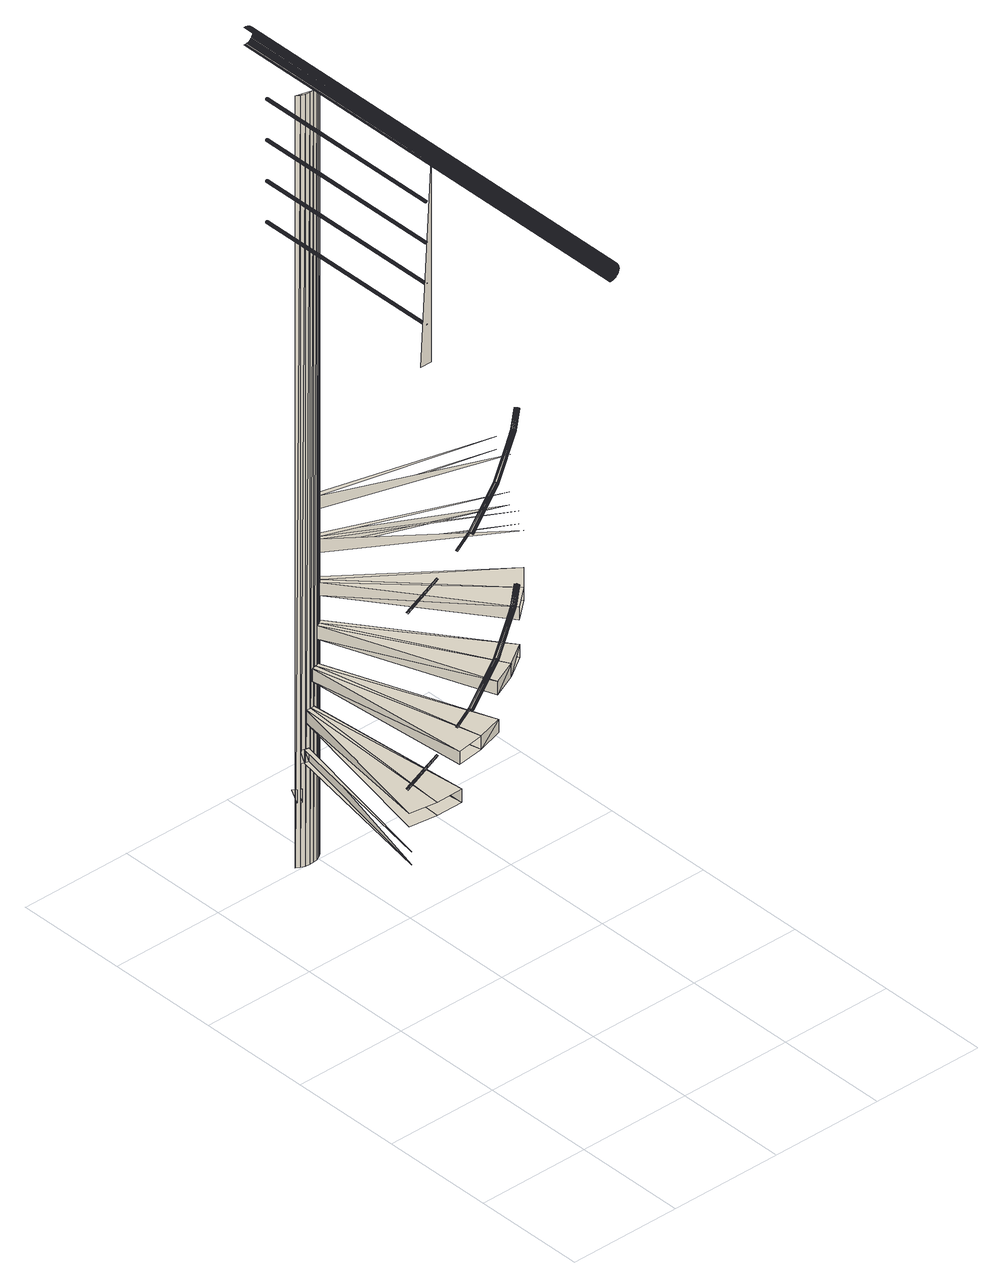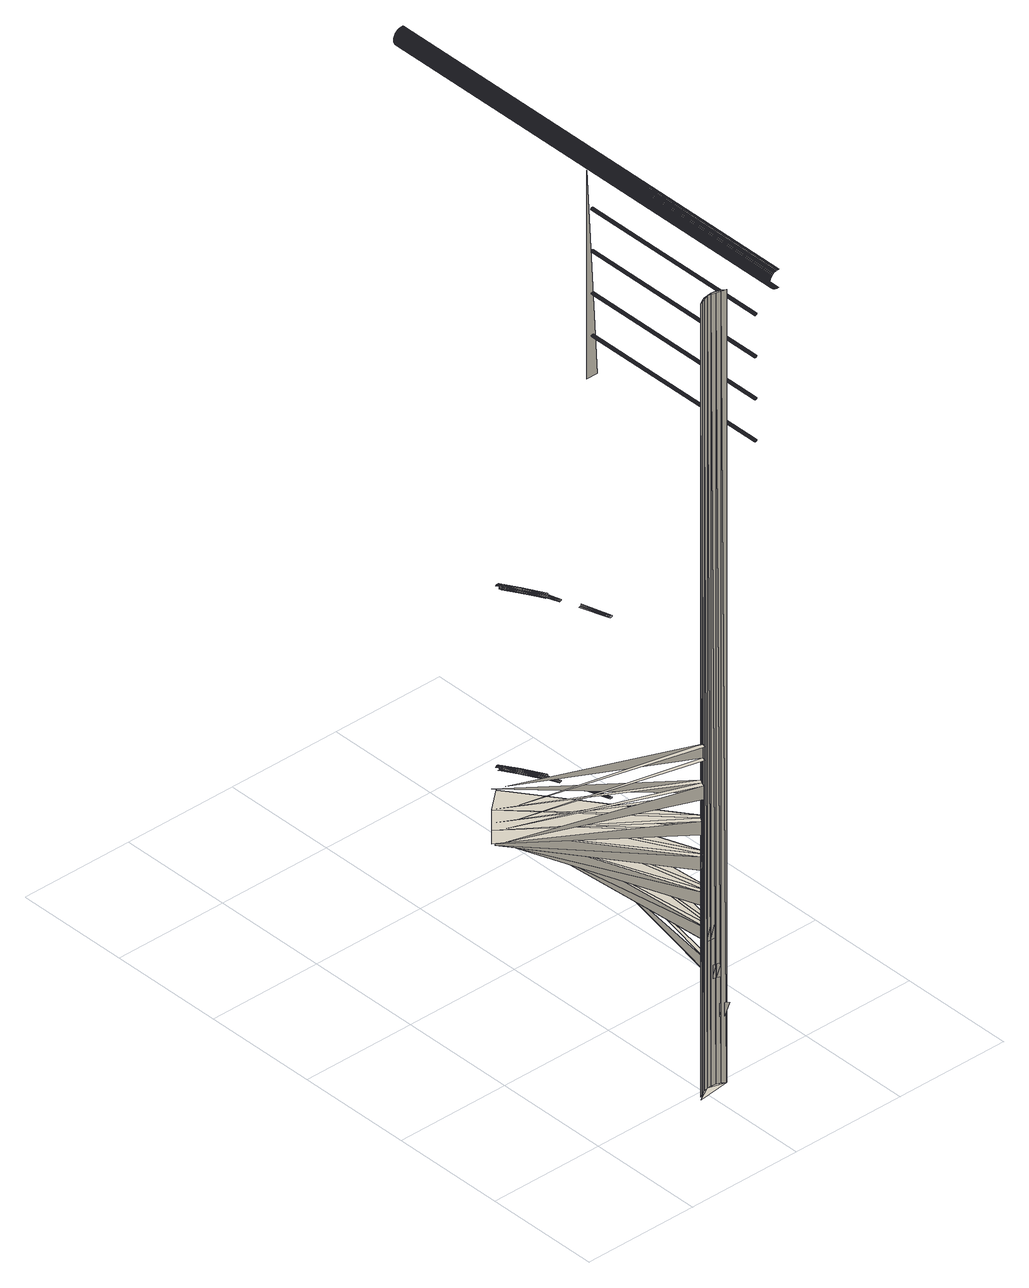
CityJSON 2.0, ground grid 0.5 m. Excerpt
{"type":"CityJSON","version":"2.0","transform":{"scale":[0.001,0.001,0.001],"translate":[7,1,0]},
"CityObjects":{
"building1":{"type":"Building","attributes":{"info":{"id":14502,"type":"IfcStair","GlobalId":"38a9vdh9bF5Qg28GWyHhlr","OwnerHistory":"#12","Name":"Wendeltreppe","ObjectPlacement":"#502","Representation":"#14498","Tag":"79A67A01-C95B-4209-86-9A-74983B65305C"},"psets":{"Pset_StairCommon":{"HandicapAccessible":{"id":14532,"class":"IfcPropertySingleValue","value":false,"value_type":"IfcBoolean"},"IsExternal":{"id":14533,"class":"IfcPropertySingleValue","value":false,"value_type":"IfcBoolean"},"FireExit":{"id":14534,"class":"IfcPropertySingleValue","value":true,"value_type":"IfcBoolean"},"id":14535},"AC_Pset_Name":{"Name":{"id":14544,"class":"IfcPropertySingleValue","value":"Wendeltreppe","value_type":"IfcLabel"},"id":14545},"ArchiCADProperties":{"Komplette Element-ID":{"id":14551,"class":"IfcPropertySingleValue","value":"Wendeltreppe","value_type":"IfcLabel"},"Kompakte Element-ID":{"id":14552,"class":"IfcPropertySingleValue","value":"Wendeltreppe","value_type":"IfcLabel"},"Name des Sachmerkmal-Objekts":{"id":14553,"class":"IfcPropertySingleValue","value_type":"IfcLabel"},"Ursprungsgeschoss":{"id":14554,"class":"IfcPropertySingleValue","value":"Erdgeschoss","value_type":"IfcLabel"},"Raumname":{"id":14555,"class":"IfcPropertySingleValue","value":"Wohnen","value_type":"IfcLabel"},"Raumnummer":{"id":14556,"class":"IfcPropertySingleValue","value":"5","value_type":"IfcLabel"},"Ebene":{"id":14557,"class":"IfcPropertySingleValue","value":"Treppen","value_type":"IfcLabel"},"Typ":{"id":14558,"class":"IfcPropertySingleValue","value":"Treppen","value_type":"IfcLabel"},"Geschützt":{"id":14559,"class":"IfcPropertySingleValue","value":false,"value_type":"IfcBoolean"},"Bibliothekselement-Name":{"id":14560,"class":"IfcPropertySingleValue","value":"Treppe_FZK-Haus","value_type":"IfcLabel"},"Baustoff / Mehrschichtiger Aufbau / Profil / Schraffur":{"id":14561,"class":"IfcPropertySingleValue","value":"Holz","value_type":"IfcLabel"},"Etikettentext":{"id":14562,"class":"IfcPropertySingleValue","value_type":"IfcLabel"},"Eindeutige ID":{"id":14563,"class":"IfcPropertySingleValue","value_type":"IfcLabel"},"Verknüpfte Änderungen":{"id":14564,"class":"IfcPropertySingleValue","value_type":"IfcLabel"},"Tragende Funktion":{"id":14565,"class":"IfcPropertySingleValue","value":"Nicht definiert","value_type":"IfcLabel"},"Lage":{"id":14566,"class":"IfcPropertySingleValue","value":"Nicht definiert","value_type":"IfcLabel"},"Element-Klassifizierung":{"id":14567,"class":"IfcPropertySingleValue","value":"Treppe","value_type":"IfcLabel"},"Umbau-Status":{"id":14568,"class":"IfcPropertySingleValue","value":"Bestand","value_type":"IfcLabel"},"Anzeigen auf Umbau-Filter":{"id":14569,"class":"IfcPropertySingleValue","value":"Alle relevanten Filter","value_type":"IfcLabel"},"ARCHICAD IFC ID":{"id":14570,"class":"IfcPropertySingleValue","value":"38a9vdh9bF5Qg28GWyHhlr","value_type":"IfcLabel"},"Externe IFC ID":{"id":14571,"class":"IfcPropertySingleValue","value_type":"IfcLabel"},"Drehwinkel":{"id":14572,"class":"IfcPropertySingleValue","value":210,"value_type":"IfcPlaneAngleMeasure"},"Oberfläche":{"id":14573,"class":"IfcPropertySingleValue","value":"Allgemein","value_type":"IfcLabel"},"id":14574},"AC_Pset_Treppe_FZK-Haus":{"2D Hotspots in 3D zeigen":{"id":14602,"class":"IfcPropertySingleValue","value":true,"value_type":"IfcBoolean"},"Geschoßabhängig":{"id":14603,"class":"IfcPropertySingleValue","value":true,"value_type":"IfcBoolean"},"     Kein Bruch im Gesch. oberhalb":{"id":14604,"class":"IfcPropertySingleValue","value":true,"value_type":"IfcBoolean"},"     Strichlinien oberhalb Bruch":{"id":14605,"class":"IfcPropertySingleValue","value":true,"value_type":"IfcBoolean"},"     Linientyp unter Einsetzgeschoß":{"id":14606,"class":"IfcPropertySingleValue","value":4,"value_type":"IfcReal"},"Symbol maßstabunabhängig":{"id":14607,"class":"IfcPropertySingleValue","value":false,"value_type":"IfcBoolean"},"     Trittlinien":{"id":14608,"class":"IfcPropertySingleValue","value":false,"value_type":"IfcBoolean"},"     Pfeil":{"id":14609,"class":"IfcPropertySingleValue","value":false,"value_type":"IfcBoolean"},"     Detail":{"id":14610,"class":"IfcPropertySingleValue","value":false,"value_type":"IfcBoolean"},"Pfeil Auf/Ab":{"id":14611,"class":"IfcPropertySingleValue","value":false,"value_type":"IfcBoolean"},"Stift Kontur":{"id":14612,"class":"IfcPropertySingleValue","value_type":"IfcLabel"},"Schraffurtyp":{"id":14613,"class":"IfcPropertySingleValue","value":"Leer","value_type":"IfcLabel"},"Schraffur-Stift (gs_fill_pen)":{"id":14614,"class":"IfcPropertySingleValue","value_type":"IfcLabel"},"Schraffurhintergrund-Stift (gs_back_pen)":{"id":14615,"class":"IfcPropertySingleValue","value_type":"IfcLabel"},"2D-Detaillierungsgrad":{"id":14616,"class":"IfcPropertySingleValue","value":"Maßstababhängig","value_type":"IfcLabel"},"Einfache/mittelmässige Modifizierung bei (iScaleChangeSM)":{"id":14617,"class":"IfcPropertySingleValue","value":999,"value_type":"IfcReal"},"Einfache/mittelmässige Modifizierung bei (gs_ScaleChangeSM)":{"id":14618,"class":"IfcPropertySingleValue","value":100,"value_type":"IfcReal"},"Mittelmässige/detaillierte Modifizierung bei (iScaleChangeMD)":{"id":14619,"class":"IfcPropertySingleValue","value":999,"value_type":"IfcReal"},"Mittelmässige/detaillierte Modifizierung bei (gs_ScaleChangeMD)":{"id":14620,"class":"IfcPropertySingleValue","value":50,"value_type":"IfcReal"},"2D-Symbol Typ":{"id":14621,"class":"IfcPropertySingleValue","value":"Typ 11","value_type":"IfcLabel"},"Symbol Gruppentyp":{"id":14622,"class":"IfcPropertySingleValue","value":6,"value_type":"IfcReal"},"Stift sichtbar Struktur-Linie":{"id":14623,"class":"IfcPropertySingleValue","value_type":"IfcLabel"},"Stift unsichtbar Struktur-Linie":{"id":14624,"class":"IfcPropertySingleValue","value_type":"IfcLabel"},"Linientyp sichtbare Struktur":{"id":14625,"class":"IfcPropertySingleValue","value":1,"value_type":"IfcReal"},"Linientyp unsichtbare Struktur":{"id":14626,"class":"IfcPropertySingleValue","value":4,"value_type":"IfcReal"},"Typ Bruchsymbol":{"id":14627,"class":"IfcPropertySingleValue","value":"Gerade","value_type":"IfcLabel"},"Hintergrund Schraffur-Typ":{"id":14628,"class":"IfcPropertySingleValue","value":"Leer","value_type":"IfcLabel"},"Schraffur-Stift (gs_bgf_front_pen)":{"id":14629,"class":"IfcPropertySingleValue","value_type":"IfcLabel"},"Schraffurhintergrund-Stift (gs_bgf_back_pen)":{"id":14630,"class":"IfcPropertySingleValue","value":"Transparent","value_type":"IfcLabel"},"Schraffur über Bruchlinie":{"id":14631,"class":"IfcPropertySingleValue","value":false,"value_type":"IfcBoolean"},"Lauflinie zeigen":{"id":14632,"class":"IfcPropertySingleValue","value":true,"value_type":"IfcBoolean"},"Lauflinie über Bruch zeigen":{"id":14633,"class":"IfcPropertySingleValue","value":true,"value_type":"IfcBoolean"},"Stift Lauflinie":{"id":14634,"class":"IfcPropertySingleValue","value_type":"IfcLabel"},"Lauflinietyp (gs_walkline_type)":{"id":14635,"class":"IfcPropertySingleValue","value":1,"value_type":"IfcReal"},"Lauflinietyp über Bruchlinie":{"id":14636,"class":"IfcPropertySingleValue","value":4,"value_type":"IfcReal"},"Symbol Lauflinie-Startpunkt (gs_StartEndStyle)":{"id":14637,"class":"IfcPropertySingleValue","value":"Typ 1","value_type":"IfcLabel"},"Schraffur-Stift (0-Kein) (gs_StartEndFillPen)":{"id":14638,"class":"IfcPropertySingleValue","value":"Transparent","value_type":"IfcLabel"},"Pfeil":{"id":14639,"class":"IfcPropertySingleValue","value":"Typ 3","value_type":"IfcLabel"},"Schraffur-Stift (0-Kein) (gs_ArrowFillPen)":{"id":14640,"class":"IfcPropertySingleValue","value_type":"IfcLabel"},"Schraffur-Stift oben (0-Kein)":{"id":14641,"class":"IfcPropertySingleValue","value_type":"IfcLabel"},"Nummerierung zeigen (gs_show_numbering)":{"id":14642,"class":"IfcPropertySingleValue","value":true,"value_type":"IfcBoolean"},"Beginnt von...":{"id":14643,"class":"IfcPropertySingleValue","value":1,"value_type":"IfcReal"},"Schriftgröße (mm) (gs_numb_text_size)":{"id":14644,"class":"IfcPropertySingleValue","value":1,"value_type":"IfcReal"},"Schriftgröße (Punkt) (gs_numb_text_size_pt)":{"id":14645,"class":"IfcPropertySingleValue","value":2.83,"value_type":"IfcReal"},"Ausrichtung (gs_numb_orient)":{"id":14646,"class":"IfcPropertySingleValue","value":"Lesbar","value_type":"IfcLabel"},"Text-Stift (gs_numb_text_pen)":{"id":14647,"class":"IfcPropertySingleValue","value_type":"IfcLabel"},"Text umklappen":{"id":14648,"class":"IfcPropertySingleValue","value":"Kein","value_type":"IfcLabel"},"Unten-Text":{"id":14649,"class":"IfcPropertySingleValue","value":"Ab","value_type":"IfcLabel"},"Schriftgröße (mm) (gs_updown_text_size)":{"id":14650,"class":"IfcPropertySingleValue","value":1,"value_type":"IfcReal"},"Schriftgröße (Punkt) (gs_updown_text_size_pt)":{"id":14651,"class":"IfcPropertySingleValue","value":2.83,"value_type":"IfcReal"},"Ausrichtung (gs_updown_orient)":{"id":14652,"class":"IfcPropertySingleValue","value":"Parallel mit Lauflinie","value_type":"IfcLabel"},"Text-Stift (gs_updown_text_pen)":{"id":14653,"class":"IfcPropertySingleValue","value_type":"IfcLabel"},"Text (gs_riserun_text)":{"id":14654,"class":"IfcPropertySingleValue","value":true,"value_type":"IfcBoolean"},"Format":{"id":14655,"class":"IfcPropertySingleValue","value":"Anzahl x Auftritt x Steigung","value_type":"IfcLabel"},"Eigener Text":{"id":14656,"class":"IfcPropertySingleValue","value":"Anwendertext","value_type":"IfcLabel"},"Steigung Text":{"id":14657,"class":"IfcPropertySingleValue","value":"STG","value_type":"IfcLabel"},"Schriftgröße (mm) (gs_riserun_text_size)":{"id":14658,"class":"IfcPropertySingleValue","value":1,"value_type":"IfcReal"},"Schriftgröße (Punkt) (gs_riserun_text_size_pt)":{"id":14659,"class":"IfcPropertySingleValue","value":2.83,"value_type":"IfcReal"},"Ausrichtung (gs_riserun_orient)":{"id":14660,"class":"IfcPropertySingleValue","value":"Lesbar","value_type":"IfcLabel"},"Text-Stift (gs_riserun_text_pen)":{"id":14661,"class":"IfcPropertySingleValue","value_type":"IfcLabel"},"Übernehme Projektpräferenzen":{"id":14662,"class":"IfcPropertySingleValue","value":true,"value_type":"IfcBoolean"},"Beschreibung (gs_description)":{"id":14663,"class":"IfcPropertySingleValue","value_type":"IfcLabel"},"Schriftgröße (mm) (gs_desc_text_size)":{"id":14664,"class":"IfcPropertySingleValue","value":1,"value_type":"IfcReal"},"Schriftgröße (Punkt) (gs_desc_text_size_pt)":{"id":14665,"class":"IfcPropertySingleValue","value":2.83,"value_type":"IfcReal"},"Text-Stift (gs_desc_text_pen)":{"id":14666,"class":"IfcPropertySingleValue","value_type":"IfcLabel"},"Schrifttyp":{"id":14667,"class":"IfcPropertySingleValue","value":"Arial","value_type":"IfcLabel"},"Handlauf im Grundriss zeigen":{"id":14668,"class":"IfcPropertySingleValue","value":true,"value_type":"IfcBoolean"},"Pfosten Symbol-Typ":{"id":14669,"class":"IfcPropertySingleValue","value":"Typ 1","value_type":"IfcLabel"},"Linientyp (gs_handrail_linetype)":{"id":14670,"class":"IfcPropertySingleValue","value":1,"value_type":"IfcReal"},"Stift Linie (gs_handrail_pen)":{"id":14671,"class":"IfcPropertySingleValue","value_type":"IfcLabel"},"Linientyp Pfosten":{"id":14672,"class":"IfcPropertySingleValue","value":1,"value_type":"IfcReal"},"Stift Pfosten":{"id":14673,"class":"IfcPropertySingleValue","value_type":"IfcLabel"},"Handlauf-Achsenlinie zeigen":{"id":14674,"class":"IfcPropertySingleValue","value":true,"value_type":"IfcBoolean"},"Linientyp (gs_rail_axis_linetype)":{"id":14675,"class":"IfcPropertySingleValue","value":1,"value_type":"IfcReal"},"Stift Linie (gs_rail_axis_pen)":{"id":14676,"class":"IfcPropertySingleValue","value_type":"IfcLabel"},"Wangen im Grundriss zeigen":{"id":14677,"class":"IfcPropertySingleValue","value":true,"value_type":"IfcBoolean"},"Plattenlinie":{"id":14678,"class":"IfcPropertySingleValue","value":1,"value_type":"IfcReal"},"Stift Platten":{"id":14679,"class":"IfcPropertySingleValue","value_type":"IfcLabel"},"Geschossabhängig":{"id":14680,"class":"IfcPropertySingleValue","value":true,"value_type":"IfcBoolean"},"Linientyp unter Ursprungsgeschoss":{"id":14681,"class":"IfcPropertySingleValue","value":4,"value_type":"IfcReal"},"Bruchlinie":{"id":14682,"class":"IfcPropertySingleValue","value":true,"value_type":"IfcBoolean"},"2D-unter Bruchsymbol zeigen":{"id":14683,"class":"IfcPropertySingleValue","value":true,"value_type":"IfcBoolean"},"2D-über Bruchsymbol zeigen":{"id":14684,"class":"IfcPropertySingleValue","value":true,"value_type":"IfcBoolean"},"Stufen zeigen":{"id":14685,"class":"IfcPropertySingleValue","value":true,"value_type":"IfcBoolean"},"Linientyp (gs_story_line_type)":{"id":14686,"class":"IfcPropertySingleValue","value":1,"value_type":"IfcReal"},"Stift Linie (gs_story_line_pen)":{"id":14687,"class":"IfcPropertySingleValue","value_type":"IfcLabel"},"Lauflinietyp (gs_story_walkline_type)":{"id":14688,"class":"IfcPropertySingleValue","value":1,"value_type":"IfcReal"},"Nummerierung zeigen (gs_story_shownum)":{"id":14689,"class":"IfcPropertySingleValue","value":true,"value_type":"IfcBoolean"},"3D Verdeckte Kanten und Drahtmodell Kontur (gs_structure_3dhidden_pen)":{"id":14690,"class":"IfcPropertySingleValue","value_type":"IfcLabel"},"Oben Oberflächenmaterial (gs_up_mat)":{"id":14691,"class":"IfcPropertySingleValue","value":"Anstrich","value_type":"IfcLabel"},"Oben Oberflächenmaterial (gs_up_mat_temp)":{"id":14692,"class":"IfcPropertySingleValue","value":"Anstrich","value_type":"IfcLabel"},"Unten Oberflächenmaterial (gs_bot_mat)":{"id":14693,"class":"IfcPropertySingleValue","value":"Anstrich","value_type":"IfcLabel"},"Unten Oberflächenmaterial (gs_bot_mat_temp)":{"id":14694,"class":"IfcPropertySingleValue","value":"Anstrich","value_type":"IfcLabel"},"Seite Oberflächenmaterial (gs_side_mat)":{"id":14695,"class":"IfcPropertySingleValue","value":"Anstrich","value_type":"IfcLabel"},"Seite Oberflächenmaterial (gs_side_mat_temp)":{"id":14696,"class":"IfcPropertySingleValue","value":"Anstrich","value_type":"IfcLabel"},"Setzstufe Oberflächenmaterial (gs_raiser_mat)":{"id":14697,"class":"IfcPropertySingleValue","value":"Anstrich","value_type":"IfcLabel"},"Setzstufe Oberflächenmaterial (gs_raiser_mat_temp)":{"id":14698,"class":"IfcPropertySingleValue","value":"Anstrich","value_type":"IfcLabel"},"Gleiche Oberflächenmaterialien (gs_link_mat)":{"id":14699,"class":"IfcPropertySingleValue","value":false,"value_type":"IfcBoolean"},"Schnitt-Schraffur (gs_sectfill_type)":{"id":14700,"class":"IfcPropertySingleValue","value":"IWF01-24,0-001","value_type":"IfcLabel"},"Schnittschraffur-Stift (gs_sectfill_pen)":{"id":14701,"class":"IfcPropertySingleValue","value_type":"IfcLabel"},"Schnittschraffurhintergrund-Stift (gs_sectfill_back_pen)":{"id":14702,"class":"IfcPropertySingleValue","value_type":"IfcLabel"},"3D Verdeckte Kanten und Drahtmodell Kontur (gs_tread_3dhidden_pen)":{"id":14703,"class":"IfcPropertySingleValue","value_type":"IfcLabel"},"Oben Oberflächenmaterial (gs_tr_up_mat)":{"id":14704,"class":"IfcPropertySingleValue","value":"Kiefer, glänzend","value_type":"IfcLabel"},"Oben Oberflächenmaterial (gs_tr_up_mat_temp)":{"id":14705,"class":"IfcPropertySingleValue","value":"Kiefer, glänzend","value_type":"IfcLabel"},"Front Oberflächenmaterial (gs_tr_front_mat)":{"id":14706,"class":"IfcPropertySingleValue","value":"Kiefer, glänzend","value_type":"IfcLabel"},"Front Oberflächenmaterial (gs_tr_front_mat_temp)":{"id":14707,"class":"IfcPropertySingleValue","value":"Kiefer, glänzend","value_type":"IfcLabel"},"Setzstufe Oberflächenmaterial (gs_tr_riser_mat)":{"id":14708,"class":"IfcPropertySingleValue","value":"Kiefer, glänzend","value_type":"IfcLabel"},"Setzstufe Oberflächenmaterial (gs_tr_riser_mat_temp)":{"id":14709,"class":"IfcPropertySingleValue","value":"Kiefer, glänzend","value_type":"IfcLabel"},"Gleiche Oberflächenmaterialien (gs_link_tr_mat)":{"id":14710,"class":"IfcPropertySingleValue","value":false,"value_type":"IfcBoolean"},"Schnitt-Schraffur (gs_tr_sectfill_type)":{"id":14711,"class":"IfcPropertySingleValue","value":"IWF01-24,0-001","value_type":"IfcLabel"},"Schnittschraffur-Stift (gs_tr_sectfill_pen)":{"id":14712,"class":"IfcPropertySingleValue","value_type":"IfcLabel"},"Schnittschraffurhintergrund-Stift (gs_tr_sectfill_back_pen)":{"id":14713,"class":"IfcPropertySingleValue","value_type":"IfcLabel"},"Strukturtyp":{"id":14714,"class":"IfcPropertySingleValue","value":1,"value_type":"IfcReal"},"Tragende Dicke":{"id":14715,"class":"IfcPropertySingleValue","value":0.1,"value_type":"IfcReal"},"Preis":{"id":14716,"class":"IfcPropertySingleValue","value":0,"value_type":"IfcReal"},"Hersteller":{"id":14717,"class":"IfcPropertySingleValue","value_type":"IfcLabel"},"Anmerkung":{"id":14718,"class":"IfcPropertySingleValue","value_type":"IfcLabel"},"Lage":{"id":14719,"class":"IfcPropertySingleValue","value_type":"IfcLabel"},"Accessoires":{"id":14720,"class":"IfcPropertySingleValue","value_type":"IfcLabel"},"Mindestschallschutz (gs_list_soundinsul)":{"id":14721,"class":"IfcPropertySingleValue","value_type":"IfcLabel"},"Gruppe (FM_Type)":{"id":14722,"class":"IfcPropertySingleValue","value":"Andere","value_type":"IfcLabel"},"Gruppe (iFMType)":{"id":14723,"class":"IfcPropertySingleValue","value":25,"value_type":"IfcReal"},"Inventarnummer":{"id":14724,"class":"IfcPropertySingleValue","value_type":"IfcLabel"},"Seriennummer":{"id":14725,"class":"IfcPropertySingleValue","value_type":"IfcLabel"},"Herstellungsjahr":{"id":14726,"class":"IfcPropertySingleValue","value_type":"IfcLabel"},"Gewicht":{"id":14727,"class":"IfcPropertySingleValue","value":0,"value_type":"IfcReal"},"Gewichteinheit":{"id":14728,"class":"IfcPropertySingleValue","value":"kg","value_type":"IfcLabel"},"Anzahl Geschosse":{"id":14729,"class":"IfcPropertySingleValue","value":0,"value_type":"IfcReal"},"Anzahl Zwischenpodeste":{"id":14730,"class":"IfcPropertySingleValue","value":0,"value_type":"IfcReal"},"Niveauhöhe":{"id":14731,"class":"IfcPropertySingleValue","value":0,"value_type":"IfcReal"},"Lichtraum":{"id":14732,"class":"IfcPropertySingleValue","value":0,"value_type":"IfcReal"},"Tragende Konstruktion":{"id":14733,"class":"IfcPropertySingleValue","value_type":"IfcLabel"},"Tragekapazität":{"id":14734,"class":"IfcPropertySingleValue","value":0,"value_type":"IfcReal"},"Rauchfreies Treppenhaus":{"id":14735,"class":"IfcPropertySingleValue","value":false,"value_type":"IfcBoolean"},"Stufenlänge":{"id":14736,"class":"IfcPropertySingleValue","value":0,"value_type":"IfcReal"},"Material Treppenstufe":{"id":14737,"class":"IfcPropertySingleValue","value_type":"IfcLabel"},"Material Geländer":{"id":14738,"class":"IfcPropertySingleValue","value_type":"IfcLabel"},"Material Griff":{"id":14739,"class":"IfcPropertySingleValue","value_type":"IfcLabel"},"Frei definierbar 1":{"id":14740,"class":"IfcPropertySingleValue","value_type":"IfcLabel"},"Frei definierbar 2":{"id":14741,"class":"IfcPropertySingleValue","value_type":"IfcLabel"},"Frei definierbar 3":{"id":14742,"class":"IfcPropertySingleValue","value_type":"IfcLabel"},"Frei definierbar 4":{"id":14743,"class":"IfcPropertySingleValue","value_type":"IfcLabel"},"Frei definierbar 5":{"id":14744,"class":"IfcPropertySingleValue","value_type":"IfcLabel"},"Anzahl Auftritt":{"id":14745,"class":"IfcPropertySingleValue","value_type":"IfcLabel"},"Steigungsverhältnis":{"id":14746,"class":"IfcPropertySingleValue","value_type":"IfcLabel"},"Personenanzahl":{"id":14747,"class":"IfcPropertySingleValue","value_type":"IfcLabel"},"Nutzbare lichte Breite Wert":{"id":14748,"class":"IfcPropertySingleValue","value_type":"IfcLabel"},"Nutzbare lichte Breite":{"id":14749,"class":"IfcPropertySingleValue","value_type":"IfcLabel"},"Höhe von Wert":{"id":14750,"class":"IfcPropertySingleValue","value_type":"IfcLabel"},"Höhe von":{"id":14751,"class":"IfcPropertySingleValue","value_type":"IfcLabel"},"Höhe bis Wert":{"id":14752,"class":"IfcPropertySingleValue","value_type":"IfcLabel"},"Höhe bis":{"id":14753,"class":"IfcPropertySingleValue","value_type":"IfcLabel"},"Konstruktion (gs_onorm_construction)":{"id":14754,"class":"IfcPropertySingleValue","value_type":"IfcLabel"},"Mindestschallschutz (gs_onorm_soundinsul)":{"id":14755,"class":"IfcPropertySingleValue","value_type":"IfcLabel"},"Material 1":{"id":14756,"class":"IfcPropertySingleValue","value_type":"IfcLabel"},"Belag 1 Wert":{"id":14757,"class":"IfcPropertySingleValue","value_type":"IfcLabel"},"Belag 1":{"id":14758,"class":"IfcPropertySingleValue","value_type":"IfcLabel"},"Zusatzinformation 1":{"id":14759,"class":"IfcPropertySingleValue","value_type":"IfcLabel"},"Zusatzinformation 2":{"id":14760,"class":"IfcPropertySingleValue","value_type":"IfcLabel"},"AKS-Nummer":{"id":14761,"class":"IfcPropertySingleValue","value_type":"IfcLabel"},"Produkt":{"id":14762,"class":"IfcPropertySingleValue","value_type":"IfcLabel"},"Sammlung der Spezifikations-ID":{"id":14763,"class":"IfcPropertySingleValue","value_type":"IfcLabel"},"Beschreibung (gs_onorm_description)":{"id":14764,"class":"IfcPropertySingleValue","value_type":"IfcLabel"},"Anzahl":{"id":14765,"class":"IfcPropertySingleValue","value_type":"IfcLabel"},"ID-Nummer":{"id":14766,"class":"IfcPropertySingleValue","value_type":"IfcLabel"},"Datum Aufnahme":{"id":14767,"class":"IfcPropertySingleValue","value_type":"IfcLabel"},"Datum Änderung":{"id":14768,"class":"IfcPropertySingleValue","value_type":"IfcLabel"},"Zu Raum ID":{"id":14769,"class":"IfcPropertySingleValue","value_type":"IfcLabel"},"Konstruktion (ifc_StairType)":{"id":14770,"class":"IfcPropertySingleValue","value":0,"value_type":"IfcReal"},"Anzahl der Steigungen":{"id":14771,"class":"IfcPropertySingleValue","value":0,"value_type":"IfcReal"},"Anzahl der Auftritte":{"id":14772,"class":"IfcPropertySingleValue","value":0,"value_type":"IfcReal"},"id":14773},"ArchiCADQuantities":{"Höhenangabe zum Projekt-Nullpunkt":{"id":14949,"class":"IfcQuantityLength","value":0},"Höhe zu Geschoss":{"id":14950,"class":"IfcQuantityLength","value":0},"Oberflächenbereich":{"id":14951,"class":"IfcQuantityArea","value":7.69},"Netto-Volumen":{"id":14952,"class":"IfcQuantityVolume","value":0.208},"Fläche":{"id":14953,"class":"IfcQuantityArea","value":1},"Höhe (Z Größe)":{"id":14954,"class":"IfcQuantityLength","value":2},"Länge (A)":{"id":14955,"class":"IfcQuantityLength","value":1},"Volumen":{"id":14956,"class":"IfcQuantityVolume","value":0.208},"Breite (B)":{"id":14957,"class":"IfcQuantityLength","value":1},"id":14958},"AC_Equantity_Treppe_FZK-Haus":{"Höhe":{"id":14963,"class":"IfcQuantityLength","value":2},"Untere Ebene":{"id":14964,"class":"IfcQuantityLength","value":1},"Obere Ebene":{"id":14965,"class":"IfcQuantityLength","value":0},"Symbolgröße":{"id":14966,"class":"IfcQuantityLength","value":0.1},"- (gs_ArrowWidth)":{"id":14967,"class":"IfcQuantityLength","value":0.4},"- (gs_BegSymbWidth)":{"id":14968,"class":"IfcQuantityLength","value":0.2},"Steigungshöhe":{"id":14969,"class":"IfcQuantityLength","value":0},"Stufenlänge":{"id":14970,"class":"IfcQuantityLength","value":0},"id":14971}}},"geometry":[{"type":"MultiSurface","lod":"2","boundaries":[[[0,1,2]],[[3,4,5]],[[0,6,7]],[[8,9,5]],[[6,10,11]],[[12,13,8]],[[14,15,10]],[[16,12,17]],[[18,19,20]],[[21,22,23]],[[21,23,20]],[[24,18,25]],[[22,26,27]],[[28,29,30]],[[31,32,33]],[[34,35,36]],[[37,38,39]],[[35,40,41]],[[39,42,43]],[[29,31,33]],[[44,41,45]],[[46,43,47]],[[34,36,48]],[[37,49,38]],[[34,40,35]],[[42,39,38]],[[40,45,41]],[[47,43,42]],[[50,44,45]],[[46,47,51]],[[52,53,54]],[[18,20,25]],[[22,27,23]],[[55,26,24]],[[56,54,53]],[[52,57,58]],[[59,60,61]],[[52,58,53]],[[62,63,64]],[[26,55,27]],[[24,25,65]],[[62,64,66]],[[60,67,61]],[[68,69,70]],[[71,72,73]],[[70,74,75]],[[76,71,77]],[[78,79,68]],[[72,80,81]],[[48,75,82]],[[83,49,76]],[[60,84,67]],[[85,66,64]],[[86,63,62]],[[55,24,65]],[[34,48,87]],[[88,38,49]],[[89,32,90]],[[34,91,40]],[[38,92,42]],[[86,62,66]],[[40,93,45]],[[42,94,47]],[[89,30,32]],[[95,96,97]],[[98,99,100]],[[101,50,45]],[[47,102,51]],[[96,103,104]],[[105,100,106]],[[107,108,50]],[[51,109,110]],[[111,103,112]],[[113,114,106]],[[86,66,85]],[[115,112,108]],[[110,116,113]],[[33,32,30]],[[117,85,64]],[[86,118,63]],[[85,119,86]],[[33,30,29]],[[25,20,23]],[[85,120,119]],[[25,23,27]],[[117,120,85]],[[86,119,118]],[[56,53,121]],[[57,122,58]],[[120,118,119]],[[65,25,27]],[[56,123,57]],[[120,117,118]],[[65,27,55]],[[121,53,58]],[[74,70,69]],[[71,73,77]],[[76,77,83]],[[82,75,74]],[[124,117,64]],[[69,68,79]],[[72,81,73]],[[48,82,87]],[[83,88,49]],[[79,78,125]],[[80,126,81]],[[87,91,34]],[[38,88,92]],[[117,127,118]],[[121,58,122]],[[125,128,129]],[[126,130,131]],[[91,93,40]],[[42,92,94]],[[132,133,131]],[[134,129,135]],[[93,101,45]],[[102,47,94]],[[97,134,95]],[[99,98,133]],[[101,107,50]],[[109,51,102]],[[136,56,121]],[[57,123,122]],[[117,137,127]],[[105,98,100]],[[96,104,97]],[[107,115,108]],[[116,110,109]],[[105,106,114]],[[111,104,103]],[[115,111,112]],[[114,113,116]],[[138,121,122]],[[138,122,139]],[[118,127,140]],[[137,141,127]],[[142,143,144]],[[124,137,117]],[[137,145,141]],[[56,136,123]],[[142,144,146]],[[147,144,143]],[[148,145,137]],[[127,141,140]],[[136,121,138]],[[123,139,122]],[[145,140,141]],[[139,136,138]],[[149,142,146]],[[147,143,150]],[[145,148,140]],[[139,123,136]],[[151,143,142]],[[152,146,144]],[[151,150,143]],[[147,152,144]],[[150,152,147]],[[74,153,82]],[[83,77,154]],[[155,87,82]],[[88,83,156]],[[77,73,157]],[[69,158,74]],[[159,91,87]],[[160,92,88]],[[79,161,69]],[[73,81,162]],[[163,93,91]],[[164,94,92]],[[79,125,165]],[[166,81,126]],[[167,101,93]],[[94,168,102]],[[129,169,125]],[[126,131,170]],[[107,101,171]],[[172,109,102]],[[173,131,133]],[[129,134,174]],[[109,175,116]],[[176,115,107]],[[177,133,98]],[[134,97,178]],[[179,111,115]],[[116,180,114]],[[97,104,181]],[[182,98,105]],[[183,104,111]],[[114,184,105]],[[185,186,187]],[[188,142,149]],[[189,190,146]],[[190,188,149]],[[150,151,152]],[[155,82,153]],[[83,154,156]],[[87,155,159]],[[156,160,88]],[[153,74,158]],[[77,157,154]],[[159,163,91]],[[92,160,164]],[[69,161,158]],[[162,157,73]],[[163,167,93]],[[94,164,168]],[[165,161,79]],[[81,166,162]],[[167,171,101]],[[172,102,168]],[[191,187,192]],[[193,194,186]],[[165,125,169]],[[126,170,166]],[[171,176,107]],[[109,172,175]],[[174,169,129]],[[173,170,131]],[[188,151,142]],[[152,189,146]],[[115,176,179]],[[175,180,116]],[[133,177,173]],[[178,174,134]],[[179,183,111]],[[184,114,180]],[[182,177,98]],[[97,181,178]],[[182,105,184]],[[183,181,104]],[[185,187,195]],[[196,197,198]],[[199,200,194]],[[201,192,202]],[[190,189,188]],[[200,201,202]],[[151,189,152]],[[159,155,203]],[[160,156,204]],[[153,205,155]],[[156,154,206]],[[159,207,163]],[[160,208,164]],[[154,157,209]],[[158,210,153]],[[211,167,163]],[[164,212,168]],[[213,158,161]],[[157,162,214]],[[215,172,168]],[[171,167,216]],[[217,162,166]],[[161,165,218]],[[191,195,187]],[[185,193,186]],[[176,171,219]],[[220,175,172]],[[165,169,221]],[[222,166,170]],[[223,179,176]],[[180,175,224]],[[225,198,226]],[[227,228,197]],[[180,229,184]],[[230,183,179]],[[231,181,183]],[[232,233,234]],[[235,236,228]],[[237,226,238]],[[236,237,238]],[[239,234,240]],[[233,241,242]],[[201,191,192]],[[193,199,194]]]}]},
"building2":{"type":"Building","attributes":{"info":{"id":49831,"type":"IfcRailing","GlobalId":"0o5vgCKyTBzO5$QJcI2YDP","OwnerHistory":"#12","ObjectPlacement":"#40768","Representation":"#49827","Tag":"00000000-0000-0000-00-00-000000000000","PredefinedType":"HANDRAIL"},"psets":{"AC_Pset_Name":{"Name":{"id":49836,"class":"IfcPropertySingleValue","value_type":"IfcLabel"},"id":49837},"ArchiCADProperties":{"Komplette Element-ID":{"id":49844,"class":"IfcPropertySingleValue","value":"Gelaender-1","value_type":"IfcLabel"},"Kompakte Element-ID":{"id":49845,"class":"IfcPropertySingleValue","value":"Gelaender-1","value_type":"IfcLabel"},"Name des Sachmerkmal-Objekts":{"id":49846,"class":"IfcPropertySingleValue","value_type":"IfcLabel"},"Ursprungsgeschoss":{"id":49847,"class":"IfcPropertySingleValue","value":"Dachgeschoss","value_type":"IfcLabel"},"Raumname":{"id":49848,"class":"IfcPropertySingleValue","value":"Galerie","value_type":"IfcLabel"},"Raumnummer":{"id":49849,"class":"IfcPropertySingleValue","value":"7","value_type":"IfcLabel"},"Ebene":{"id":49850,"class":"IfcPropertySingleValue","value":"Gelaender","value_type":"IfcLabel"},"Typ":{"id":49851,"class":"IfcPropertySingleValue","value":"Objekt","value_type":"IfcLabel"},"Geschützt":{"id":49852,"class":"IfcPropertySingleValue","value":false,"value_type":"IfcBoolean"},"Bibliothekselement-Name":{"id":49853,"class":"IfcPropertySingleValue","value":"Geländer_horizontal 13","value_type":"IfcLabel"},"Baustoff / Mehrschichtiger Aufbau / Profil / Schraffur":{"id":49854,"class":"IfcPropertySingleValue","value":"Solid","value_type":"IfcLabel"},"Etikettentext":{"id":49855,"class":"IfcPropertySingleValue","value_type":"IfcLabel"},"Eindeutige ID":{"id":49856,"class":"IfcPropertySingleValue","value_type":"IfcLabel"},"Verknüpfte Änderungen":{"id":49857,"class":"IfcPropertySingleValue","value_type":"IfcLabel"},"Tragende Funktion":{"id":49858,"class":"IfcPropertySingleValue","value":"Nicht definiert","value_type":"IfcLabel"},"Lage":{"id":49859,"class":"IfcPropertySingleValue","value":"Nicht definiert","value_type":"IfcLabel"},"Element-Klassifizierung":{"id":49860,"class":"IfcPropertySingleValue","value":"Geländer","value_type":"IfcLabel"},"Umbau-Status":{"id":49861,"class":"IfcPropertySingleValue","value":"Bestand","value_type":"IfcLabel"},"Anzeigen auf Umbau-Filter":{"id":49862,"class":"IfcPropertySingleValue","value":"Alle relevanten Filter","value_type":"IfcLabel"},"ARCHICAD IFC ID":{"id":49863,"class":"IfcPropertySingleValue","value":"0o5vgCKyTBzO5$QJcI2YDP","value_type":"IfcLabel"},"Externe IFC ID":{"id":49864,"class":"IfcPropertySingleValue","value_type":"IfcLabel"},"Drehwinkel":{"id":49865,"class":"IfcPropertySingleValue","value":270,"value_type":"IfcPlaneAngleMeasure"},"Oberfläche":{"id":49866,"class":"IfcPropertySingleValue","value":"Allgemein","value_type":"IfcLabel"},"id":49867},"AC_Pset_Geländer_horizontal_13":{"3D":{"id":49895,"class":"IfcPropertySingleValue","value":"Detailiert","value_type":"IfcLabel"},"Anzahl_Rohre":{"id":49896,"class":"IfcPropertySingleValue","value":4,"value_type":"IfcReal"},"Position":{"id":49897,"class":"IfcPropertySingleValue","value":"Zwischen Pfosten","value_type":"IfcLabel"},"Anzahl_Pfosten":{"id":49898,"class":"IfcPropertySingleValue","value":3,"value_type":"IfcReal"},"Auflösung":{"id":49899,"class":"IfcPropertySingleValue","value":36,"value_type":"IfcReal"},"Schattenwurf":{"id":49900,"class":"IfcPropertySingleValue","value":true,"value_type":"IfcBoolean"},"Show 2D Hotspots in 3D":{"id":49901,"class":"IfcPropertySingleValue","value":true,"value_type":"IfcBoolean"},"Stift Kontur":{"id":49902,"class":"IfcPropertySingleValue","value_type":"IfcLabel"},"Ausfüllmuster":{"id":49903,"class":"IfcPropertySingleValue","value":"Leer","value_type":"IfcLabel"},"Stift Schraffur":{"id":49904,"class":"IfcPropertySingleValue","value_type":"IfcLabel"},"Stift Hintergrundschraffur":{"id":49905,"class":"IfcPropertySingleValue","value_type":"IfcLabel"},"Handlauf (hamat)":{"id":49906,"class":"IfcPropertySingleValue","value":"Zink","value_type":"IfcLabel"},"Rohre (bamat)":{"id":49907,"class":"IfcPropertySingleValue","value":"Zink","value_type":"IfcLabel"},"Pfosten (pomat)":{"id":49908,"class":"IfcPropertySingleValue","value":"Zink","value_type":"IfcLabel"},"Preis":{"id":49909,"class":"IfcPropertySingleValue","value":0,"value_type":"IfcReal"},"Hersteller":{"id":49910,"class":"IfcPropertySingleValue","value_type":"IfcLabel"},"Anmerkung":{"id":49911,"class":"IfcPropertySingleValue","value_type":"IfcLabel"},"Lage":{"id":49912,"class":"IfcPropertySingleValue","value_type":"IfcLabel"},"Accessoires":{"id":49913,"class":"IfcPropertySingleValue","value_type":"IfcLabel"},"Gruppe (FM_Type)":{"id":49914,"class":"IfcPropertySingleValue","value":"Andere","value_type":"IfcLabel"},"Gruppe (iFMType)":{"id":49915,"class":"IfcPropertySingleValue","value":25,"value_type":"IfcReal"},"Inventarnummer":{"id":49916,"class":"IfcPropertySingleValue","value_type":"IfcLabel"},"Seriennummer":{"id":49917,"class":"IfcPropertySingleValue","value_type":"IfcLabel"},"Herstellungsjahr":{"id":49918,"class":"IfcPropertySingleValue","value_type":"IfcLabel"},"Gewicht":{"id":49919,"class":"IfcPropertySingleValue","value":0,"value_type":"IfcReal"},"Gewichteinheit":{"id":49920,"class":"IfcPropertySingleValue","value":"kg","value_type":"IfcLabel"},"Frei definierbar 1":{"id":49921,"class":"IfcPropertySingleValue","value_type":"IfcLabel"},"Frei definierbar 2":{"id":49922,"class":"IfcPropertySingleValue","value_type":"IfcLabel"},"Frei definierbar 3":{"id":49923,"class":"IfcPropertySingleValue","value_type":"IfcLabel"},"Frei definierbar 4":{"id":49924,"class":"IfcPropertySingleValue","value_type":"IfcLabel"},"Frei definierbar 5":{"id":49925,"class":"IfcPropertySingleValue","value_type":"IfcLabel"},"id":49926},"ArchiCADQuantities":{"Höhenangabe zum Projekt-Nullpunkt":{"id":49962,"class":"IfcQuantityLength","value":2.7},"Höhe zu Geschoss":{"id":49963,"class":"IfcQuantityLength","value":0},"Oberflächenbereich":{"id":49964,"class":"IfcQuantityArea","value":1.12},"Netto-Volumen":{"id":49965,"class":"IfcQuantityVolume","value":0.0134},"Fläche":{"id":49966,"class":"IfcQuantityArea","value":2},"Höhe (Z Größe)":{"id":49967,"class":"IfcQuantityLength","value":1},"Länge (A)":{"id":49968,"class":"IfcQuantityLength","value":2},"Volumen":{"id":49969,"class":"IfcQuantityVolume","value":0.0134},"Breite (B)":{"id":49970,"class":"IfcQuantityLength","value":1},"id":49971},"AC_Equantity_Geländer_horizontal_13":{"Height":{"id":49976,"class":"IfcQuantityLength","value":1},"Höhenunterschied":{"id":49977,"class":"IfcQuantityLength","value":0},"Durchmesser_Handlauf":{"id":49978,"class":"IfcQuantityLength","value":0.08},"Auskragung_Handlauf":{"id":49979,"class":"IfcQuantityLength","value":0.1},"Durchmesser_Rohre":{"id":49980,"class":"IfcQuantityLength","value":0.01},"Pfostenbreite":{"id":49981,"class":"IfcQuantityLength","value":0.02},"Pfostentiefe":{"id":49982,"class":"IfcQuantityLength","value":0.05},"Untere Ebene":{"id":49983,"class":"IfcQuantityLength","value":1},"Obere Ebene":{"id":49984,"class":"IfcQuantityLength","value":0},"id":49985}}},"geometry":[{"type":"MultiSurface","lod":"2","boundaries":[[[243,244,245]],[[246,247,248]],[[246,243,247]],[[249,250,251]],[[252,253,254]],[[252,249,253]],[[255,256,257]],[[258,259,260]],[[258,255,259]],[[261,262,263]],[[264,265,266]],[[243,245,267]],[[248,247,268]],[[249,251,269]],[[254,253,270]],[[255,257,271]],[[260,259,272]],[[265,261,273]],[[247,243,274]],[[253,249,275]],[[259,255,276]],[[277,278,279]],[[280,281,282]],[[283,284,285]],[[286,287,288]],[[289,290,291]],[[292,293,294]],[[295,296,297]],[[298,299,300]],[[301,302,303]],[[281,304,305]],[[284,306,307]],[[287,308,309]],[[290,310,311]],[[312,292,313]],[[314,295,315]],[[316,298,317]],[[318,301,319]],[[304,320,321]],[[306,322,323]],[[308,324,325]],[[310,326,327]],[[328,312,329]],[[330,314,331]],[[332,316,333]],[[334,318,335]],[[320,336,337]],[[322,338,339]],[[324,340,341]],[[326,342,343]],[[344,328,345]],[[346,330,347]],[[348,332,349]],[[350,334,351]],[[336,352,353]],[[338,354,355]],[[340,356,357]],[[342,358,359]],[[360,361,344]],[[362,363,346]],[[364,365,348]],[[366,367,350]],[[368,352,369]],[[370,354,371]],[[372,356,373]],[[374,358,375]],[[376,377,361]],[[378,379,363]],[[380,381,365]],[[382,383,367]],[[384,369,385]],[[386,371,387]],[[388,373,389]],[[390,375,391]],[[392,393,377]],[[394,395,379]],[[396,397,381]],[[398,399,383]],[[400,385,401]],[[402,387,403]],[[404,389,405]],[[406,391,407]],[[408,409,393]],[[410,411,395]],[[412,413,397]],[[414,415,399]],[[416,401,417]],[[418,403,419]],[[420,405,421]],[[422,407,423]],[[424,425,409]],[[426,427,411]],[[428,429,413]],[[430,431,415]],[[432,417,433]],[[434,419,435]],[[436,421,437]],[[438,423,439]],[[440,441,425]],[[442,443,427]],[[444,445,429]],[[446,447,431]],[[448,433,449]],[[450,435,451]],[[452,437,453]],[[454,439,455]],[[456,457,441]],[[458,459,443]],[[460,461,445]],[[462,463,447]],[[464,449,465]],[[466,451,467]],[[468,453,469]],[[470,455,471]],[[472,473,457]],[[474,475,459]],[[476,477,461]],[[478,479,463]],[[480,465,481]],[[482,467,483]],[[484,469,485]],[[486,471,487]],[[488,489,473]],[[490,491,475]],[[492,493,477]],[[494,495,479]],[[496,481,497]],[[498,483,499]],[[500,485,501]],[[502,487,503]],[[504,489,505]],[[506,491,507]],[[508,493,509]],[[510,495,511]],[[497,512,513]],[[499,514,515]],[[501,516,517]],[[503,518,519]],[[520,504,521]],[[244,506,522]],[[250,508,523]],[[256,510,524]],[[512,525,526]],[[514,246,527]],[[516,252,528]],[[518,258,529]],[[262,520,530]],[[245,244,531]],[[251,250,532]],[[257,256,533]],[[525,264,534]],[[246,248,535]],[[252,254,536]],[[258,260,537]],[[263,262,538]],[[267,245,539]],[[269,251,540]],[[271,257,541]],[[264,266,542]],[[248,268,543]],[[254,270,544]],[[260,272,545]],[[261,263,546]],[[243,267,547]],[[249,269,548]],[[255,271,549]],[[266,265,550]],[[268,247,551]],[[270,253,552]],[[272,259,553]],[[265,273,554]],[[273,261,555]],[[247,274,556]],[[274,243,557]],[[253,275,558]],[[275,249,559]],[[259,276,560]],[[276,255,561]],[[562,563,564]],[[565,566,567]],[[568,562,569]],[[566,570,571]],[[572,568,573]],[[570,574,575]],[[576,572,577]],[[574,578,579]],[[580,576,581]],[[578,582,583]],[[584,580,585]],[[582,586,587]],[[588,584,589]],[[586,590,591]],[[592,588,593]],[[590,594,595]],[[596,592,597]],[[594,598,599]],[[600,596,601]],[[598,602,603]],[[604,600,605]],[[602,606,607]],[[608,604,609]],[[606,610,611]],[[612,608,613]],[[610,614,615]],[[616,612,617]],[[614,618,619]],[[620,616,621]],[[618,622,623]],[[624,620,625]],[[622,626,627]],[[628,629,624]],[[630,626,631]],[[632,633,629]],[[634,631,635]],[[636,637,633]],[[638,635,639]],[[640,641,637]],[[642,639,643]],[[644,645,641]],[[646,643,647]],[[648,649,645]],[[650,647,651]],[[652,653,649]],[[654,651,655]],[[656,657,653]],[[658,655,659]],[[660,661,657]],[[662,659,663]],[[664,665,661]],[[666,663,667]],[[668,669,665]],[[670,667,671]],[[672,673,669]],[[674,671,675]],[[676,677,673]],[[678,675,677]],[[289,291,679]],[[293,680,294]],[[296,681,297]],[[299,682,300]],[[302,679,303]],[[281,305,282]],[[284,307,285]],[[287,309,288]],[[290,311,291]],[[292,294,313]],[[295,297,315]],[[298,300,317]],[[301,303,319]],[[304,321,305]],[[306,323,307]],[[308,325,309]],[[310,327,311]],[[312,313,329]],[[314,315,331]],[[316,317,333]],[[318,319,335]],[[320,337,321]],[[322,339,323]],[[324,341,325]],[[326,343,327]],[[328,329,345]],[[330,331,347]],[[332,333,349]],[[334,335,351]],[[336,353,337]],[[338,355,339]],[[340,357,341]],[[342,359,343]],[[344,345,360]],[[346,347,362]],[[348,349,364]],[[350,351,366]],[[368,353,352]],[[370,355,354]],[[372,357,356]],[[374,359,358]],[[360,376,361]],[[362,378,363]],[[364,380,365]],[[366,382,367]],[[384,368,369]],[[386,370,371]],[[388,372,373]],[[390,374,375]],[[376,392,377]],[[378,394,379]],[[380,396,381]],[[382,398,383]],[[400,384,385]],[[402,386,387]],[[404,388,389]],[[406,390,391]],[[392,408,393]],[[394,410,395]],[[396,412,397]],[[398,414,399]],[[416,400,401]],[[418,402,403]],[[420,404,405]],[[422,406,407]],[[408,424,409]],[[410,426,411]],[[412,428,413]],[[414,430,415]],[[432,416,417]],[[434,418,419]],[[436,420,421]],[[438,422,423]],[[424,440,425]],[[426,442,427]],[[428,444,429]],[[430,446,431]],[[448,432,433]],[[450,434,435]],[[452,436,437]],[[454,438,439]],[[440,456,441]],[[442,458,443]],[[444,460,445]],[[446,462,447]],[[464,448,449]],[[466,450,451]],[[468,452,453]],[[470,454,455]],[[456,472,457]],[[458,474,459]],[[460,476,461]],[[462,478,463]],[[480,464,465]],[[482,466,467]],[[484,468,469]],[[486,470,471]],[[472,488,473]],[[474,490,475]],[[476,492,477]],[[478,494,479]],[[496,480,481]],[[498,482,483]],[[500,484,485]],[[502,486,487]],[[488,505,489]],[[490,507,491]],[[492,509,493]],[[494,511,495]],[[497,513,496]],[[499,515,498]],[[501,517,500]],[[503,519,502]],[[504,505,521]],[[506,507,522]],[[508,509,523]],[[510,511,524]],[[512,526,513]],[[514,527,515]],[[516,528,517]],[[518,529,519]],[[520,521,530]],[[244,522,531]],[[250,523,532]],[[256,524,533]],[[525,534,526]],[[246,535,527]],[[252,536,528]],[[258,537,529]],[[262,530,538]],[[245,531,539]],[[251,532,540]],[[257,533,541]],[[264,542,534]],[[248,543,535]],[[254,544,536]],[[260,545,537]],[[263,538,546]],[[267,539,547]],[[269,540,548]],[[271,541,549]],[[266,550,542]],[[268,551,543]],[[270,552,544]],[[272,553,545]],[[261,546,555]],[[243,547,557]],[[249,548,559]],[[255,549,561]],[[265,554,550]],[[273,555,554]],[[247,556,551]],[[274,557,556]],[[253,558,552]],[[275,559,558]],[[259,560,553]],[[276,561,560]]]}]}
},
"vertices":[
[416,1262,911],[284,1282,810],[414,1260,913],[284,1282,1610],[414,1260,1713],[416,1262,1711],[418,1263,908],[286,1283,807],[418,1263,1708],[286,1283,1607],[421,1262,905],[289,1282,804],[421,1262,1705],[289,1282,1604],[423,1260,902],[290,1279,801],[290,1279,1601],[423,1260,1702],[406,1248,647],[283,1265,647],[439,1999,647],[283,1265,707],[406,1248,707],[439,1999,707],[529,1249,647],[458,1997,647],[529,1249,707],[458,1997,707],[293,1263,530],[449,1997,530],[431,2001,530],[293,1263,470],[431,2001,470],[449,1997,470],[582,1270,1037],[518,1268,983],[516,1267,986],[516,1267,1786],[582,1270,1837],[518,1268,1783],[584,1271,1034],[521,1267,980],[584,1271,1834],[521,1267,1780],[523,1265,978],[587,1271,1031],[523,1265,1778],[587,1271,1831],[581,1267,1039],[581,1267,1839],[589,1269,1028],[589,1269,1828],[519,1249,883],[467,1997,823],[519,1249,823],[477,1998,707],[642,1266,823],[642,1266,883],[467,1997,883],[391,2025,353],[405,2013,353],[405,2013,293],[416,2007,3500],[399,2017,3500],[399,2017,0],[477,1998,647],[416,2007,0],[422,2004,293],[581,1256,1041],[745,1297,1167],[580,1260,1042],[580,1260,1842],[581,1256,1841],[745,1297,1967],[743,1301,1168],[580,1264,1041],[580,1264,1841],[743,1301,1968],[583,1253,1039],[747,1294,1166],[583,1253,1839],[747,1294,1966],[743,1304,1167],[743,1304,1967],[422,2004,353],[434,2000,0],[434,2000,3500],[743,1308,1166],[743,1308,1966],[413,2008,530],[413,2008,470],[744,1311,1163],[744,1311,1963],[746,1312,1160],[746,1312,1960],[590,1252,1031],[591,1255,1028],[755,1297,1154],[755,1297,1954],[590,1252,1831],[591,1255,1828],[748,1312,1157],[748,1312,1957],[592,1258,1026],[756,1301,1153],[756,1301,1953],[592,1258,1826],[751,1311,1154],[591,1266,1026],[751,1311,1954],[591,1266,1826],[755,1305,1152],[592,1262,1026],[592,1262,1826],[755,1305,1952],[753,1308,1153],[753,1308,1953],[473,1998,0],[473,1998,3500],[454,1997,3500],[454,1997,0],[486,2000,823],[486,2000,883],[760,1301,883],[539,2036,0],[750,1293,1163],[750,1293,1963],[492,2002,3500],[585,1252,1037],[752,1293,1160],[585,1252,1837],[752,1293,1960],[587,1251,1834],[754,1295,1957],[754,1295,1157],[587,1251,1034],[760,1301,823],[492,2002,0],[503,2006,823],[503,2006,883],[526,2021,3500],[510,2010,3500],[511,2011,1000],[494,2003,1000],[494,2003,1060],[510,2010,0],[511,2011,1060],[751,1298,1060],[526,2021,0],[527,2022,1000],[751,1298,1000],[864,1348,1000],[864,1348,1060],[896,1372,1294],[896,1372,2094],[894,1376,1293],[894,1376,2094],[898,1369,2094],[898,1369,1293],[893,1379,1292],[893,1379,2092],[901,1367,1292],[901,1367,2092],[894,1382,1289],[894,1382,2089],[904,1367,1289],[904,1367,2089],[895,1384,1286],[895,1384,2086],[906,1367,1286],[906,1367,2086],[898,1385,1283],[898,1385,2083],[907,1369,2083],[907,1369,1283],[901,1384,2080],[901,1384,1280],[908,1372,2080],[908,1372,1280],[903,1382,1279],[903,1382,2079],[907,1375,1279],[907,1375,2079],[906,1379,1278],[906,1379,2078],[960,1409,1237],[519,2016,1237],[519,2016,1177],[968,1415,1000],[968,1415,1060],[527,2022,1060],[1054,1489,1177],[533,2028,1177],[1054,1489,1237],[533,2028,1237],[960,1409,1177],[1130,1573,1413],[539,2035,1413],[539,2035,1353],[1136,1581,1237],[545,2043,1237],[1136,1581,1177],[545,2043,1177],[948,1416,1344],[948,1416,2144],[950,1413,1345],[950,1413,2145],[947,1419,1342],[947,1419,2142],[952,1410,2144],[952,1410,1344],[947,1422,1340],[947,1422,2140],[955,1408,1342],[955,1408,2142],[948,1424,2137],[948,1424,1337],[958,1408,2140],[958,1408,1340],[951,1425,1334],[951,1425,2134],[960,1408,1337],[960,1408,2137],[953,1424,1331],[953,1424,2131],[1199,1676,1353],[549,2051,1353],[1199,1676,1413],[549,2051,1413],[956,1423,2129],[956,1423,1329],[959,1420,1329],[1248,1778,1590],[553,2059,1590],[553,2059,1530],[1252,1788,1413],[556,2069,1413],[1252,1788,1353],[556,2069,1353],[1286,1896,1530],[558,2077,1530],[1286,1896,1590],[558,2077,1590],
[373,1267,3066],[372,1267,3064],[372,1267,3065],[372,1267,3070],[373,1267,3068],[372,1267,3069],[373,1267,3252],[372,1267,3250],[372,1267,3251],[372,1267,3256],[373,1267,3254],[372,1267,3255],[373,1267,3438],[372,1267,3436],[372,1267,3437],[372,1267,3442],[373,1267,3440],[372,1267,3441],[373,1267,2880],[372,1267,2879],[372,1267,2880],[372,1267,2883],[373,1267,2882],[372,1267,2882],[372,1267,3066],[372,1267,3068],[372,1267,3252],[372,1267,3254],[372,1267,3438],[372,1267,3440],[373,1267,2881],[373,1267,3067],[373,1267,3253],[373,1267,3439],[343,1267,2700],[393,1267,3620],[393,1267,2700],[363,1267,2881],[363,1267,2882],[363,2137,2882],[363,1267,3067],[363,1267,3068],[363,2137,3068],[363,1267,3253],[363,1267,3254],[363,2137,3254],[363,1267,3439],[363,1267,3440],[363,2137,3440],[363,1267,2879],[363,1267,2880],[363,2137,2880],[363,1267,3065],[363,1267,3066],[363,2137,3066],[363,1267,3251],[363,1267,3252],[363,2137,3252],[363,1267,3437],[363,1267,3438],[363,2137,3438],[363,1267,2883],[363,2137,2883],[363,1267,3069],[363,2137,3069],[363,1267,3255],[363,2137,3255],[363,1267,3441],[363,2137,3441],[363,1267,2878],[363,2137,2879],[363,1267,3064],[363,2137,3065],[363,1267,3250],[363,2137,3251],[363,1267,3436],[363,2137,3437],[363,1267,2884],[363,2137,2884],[363,1267,3070],[363,2137,3070],[363,1267,3256],[363,2137,3256],[363,1267,3442],[363,2137,3442],[364,1267,2878],[363,2137,2878],[364,1267,3064],[363,2137,3064],[364,1267,3250],[363,2137,3250],[364,1267,3436],[363,2137,3436],[364,1267,2884],[364,2137,2884],[364,1267,3070],[364,2137,3070],[364,1267,3256],[364,2137,3256],[364,1267,3442],[364,2137,3442],[364,1267,2877],[364,2137,2878],[364,1267,3063],[364,2137,3064],[364,1267,3249],[364,2137,3250],[364,1267,3435],[364,2137,3436],[364,1267,2885],[364,2137,2885],[364,1267,3071],[364,2137,3071],[364,1267,3257],[364,2137,3257],[364,1267,3443],[364,2137,3443],[364,2137,2877],[365,1267,2877],[364,2137,3063],[365,1267,3063],[364,2137,3249],[365,1267,3249],[364,2137,3435],[365,1267,3435],[365,2137,2885],[365,1267,2885],[365,2137,3071],[365,1267,3071],[365,2137,3257],[365,1267,3257],[365,2137,3443],[365,1267,3443],[365,2137,2877],[365,1267,2876],[365,2137,3063],[365,1267,3062],[365,2137,3249],[365,1267,3248],[365,2137,3435],[365,1267,3434],[365,2137,2886],[365,1267,2886],[365,2137,3072],[365,1267,3072],[365,2137,3258],[365,1267,3258],[365,2137,3444],[365,1267,3444],[365,2137,2876],[366,1267,2876],[365,2137,3062],[366,1267,3062],[365,2137,3248],[366,1267,3248],[365,2137,3434],[366,1267,3434],[366,2137,2886],[366,1267,2886],[366,2137,3072],[366,1267,3072],[366,2137,3258],[366,1267,3258],[366,2137,3444],[366,1267,3444],[366,2137,2876],[367,1267,2876],[366,2137,3062],[367,1267,3062],[366,2137,3248],[367,1267,3248],[366,2137,3434],[367,1267,3434],[367,2137,2886],[367,1267,2886],[367,2137,3072],[367,1267,3072],[367,2137,3258],[367,1267,3258],[367,2137,3444],[367,1267,3444],[367,2137,2876],[368,1267,2876],[367,2137,3062],[368,1267,3062],[367,2137,3248],[368,1267,3248],[367,2137,3434],[368,1267,3434],[368,2137,2886],[368,1267,2886],[368,2137,3072],[368,1267,3072],[368,2137,3258],[368,1267,3258],[368,2137,3444],[368,1267,3444],[368,2137,2876],[369,1267,2876],[368,2137,3062],[369,1267,3062],[368,2137,3248],[369,1267,3248],[368,2137,3434],[369,1267,3434],[369,2137,2886],[369,1267,2886],[369,2137,3072],[369,1267,3072],[369,2137,3258],[369,1267,3258],[369,2137,3444],[369,1267,3444],[369,2137,2876],[370,1267,2876],[369,2137,3062],[370,1267,3062],[369,2137,3248],[370,1267,3248],[369,2137,3434],[370,1267,3434],[370,2137,2886],[370,1267,2886],[370,2137,3072],[370,1267,3072],[370,2137,3258],[370,1267,3258],[370,2137,3444],[370,1267,3444],[370,2137,2876],[370,1267,2877],[370,2137,3062],[370,1267,3063],[370,2137,3248],[370,1267,3249],[370,2137,3434],[370,1267,3435],[370,2137,2885],[370,1267,2885],[370,2137,3071],[370,1267,3071],[370,2137,3257],[370,1267,3257],[370,2137,3443],[370,1267,3443],[370,2137,2877],[371,1267,2877],[370,2137,3063],[371,1267,3063],[370,2137,3249],[371,1267,3249],[370,2137,3435],[371,1267,3435],[371,2137,2885],[371,1267,2885],[371,2137,3071],[371,1267,3071],[371,2137,3257],[371,1267,3257],[371,2137,3443],[371,1267,3443],[371,1267,2878],[371,2137,2877],[371,1267,3064],[371,2137,3063],[371,1267,3250],[371,2137,3249],[371,1267,3436],[371,2137,3435],[371,1267,2884],[371,2137,2884],[371,1267,3070],[371,2137,3070],[371,1267,3256],[371,2137,3256],[371,1267,3442],[371,2137,3442],[372,1267,2878],[371,2137,2878],[371,2137,3064],[371,2137,3250],[371,2137,3436],[372,1267,2884],[372,2137,2884],[372,2137,3070],[372,2137,3256],[372,2137,3442],[372,2137,2878],[372,2137,3064],[372,2137,3250],[372,2137,3436],[372,2137,2883],[372,2137,3069],[372,2137,3255],[372,2137,3441],[372,2137,2879],[372,2137,3065],[372,2137,3251],[372,2137,3437],[372,2137,2882],[372,2137,3068],[372,2137,3254],[372,2137,3440],[372,2137,2880],[372,2137,3066],[372,2137,3252],[372,2137,3438],[373,2137,2882],[373,2137,3068],[373,2137,3254],[373,2137,3440],[373,2137,2881],[373,2137,2880],[373,2137,3067],[373,2137,3066],[373,2137,3253],[373,2137,3252],[373,2137,3439],[373,2137,3438],[365,2256,3700],[363,2256,3700],[363,256,3700],[363,2256,3620],[365,2256,3620],[365,256,3620],[368,2256,3700],[365,256,3700],[368,2256,3620],[368,256,3620],[370,2256,3700],[368,256,3700],[370,2256,3620],[370,256,3620],[372,2256,3700],[370,256,3700],[372,2256,3620],[372,256,3620],[375,2256,3699],[372,256,3700],[375,2256,3621],[375,256,3621],[377,2256,3699],[375,256,3699],[377,2256,3621],[377,256,3621],[379,2256,3698],[377,256,3699],[379,2256,3622],[379,256,3622],[381,2256,3698],[379,256,3698],[381,2256,3622],[381,256,3622],[384,2256,3697],[381,256,3698],[384,2256,3623],[384,256,3623],[386,2256,3696],[384,256,3697],[386,2256,3624],[386,256,3624],[388,2256,3695],[386,256,3696],[388,2256,3625],[388,256,3625],[390,2256,3693],[388,256,3695],[390,2256,3627],[390,256,3627],[392,2256,3692],[390,256,3693],[392,2256,3628],[392,256,3628],[393,2256,3691],[392,256,3692],[393,2256,3629],[393,256,3629],[395,2256,3689],[393,256,3691],[395,2256,3631],[395,256,3631],[397,2256,3687],[395,256,3689],[397,2256,3633],[397,256,3633],[397,256,3687],[398,2256,3686],[398,256,3634],[398,2256,3634],[398,256,3686],[400,2256,3684],[400,256,3636],[400,2256,3636],[400,256,3684],[401,2256,3682],[401,256,3638],[401,2256,3638],[401,256,3682],[402,2256,3680],[402,256,3640],[402,2256,3640],[402,256,3680],[403,2256,3678],[403,256,3642],[403,2256,3642],[403,256,3678],[404,2256,3676],[404,256,3644],[404,2256,3644],[404,256,3676],[405,2256,3674],[405,256,3646],[405,2256,3646],[405,256,3674],[406,2256,3672],[406,256,3648],[406,2256,3648],[406,256,3672],[407,2256,3669],[407,256,3651],[407,2256,3651],[407,256,3669],[407,2256,3667],[407,256,3653],[407,2256,3653],[407,256,3667],[407,2256,3665],[407,256,3655],[407,2256,3655],[407,256,3665],[408,2256,3662],[408,256,3658],[408,2256,3658],[408,256,3662],[408,2256,3660],[408,256,3660],[363,2137,3439],[363,2137,2881],[363,2137,3067],[363,2137,3253]
]}
